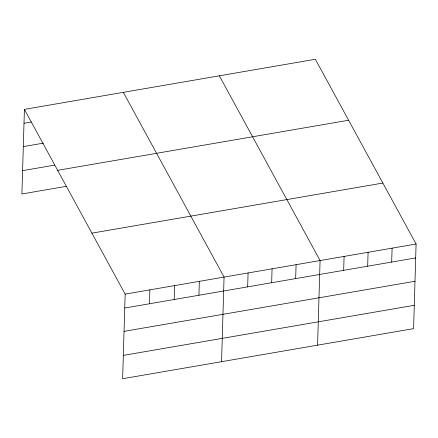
<?xml version="1.0" encoding="UTF-8"?>
<svg xmlns="http://www.w3.org/2000/svg" width="438" height="438" viewBox="0 0 438 438"><rect width="100%" height="100%" fill="white"/><g stroke="black" fill="none" stroke-linecap="round" stroke-linejoin="round"><path stroke-width="0.66" d="M24.413 109.369L125.148 294.117L122.635 378.722L413.587 328.631L416.1 244.026L315.365 59.278L24.413 109.369L21.9 193.974L66.685 186.265M149.468 303.769L149.878 289.857M174.198 299.51L174.609 285.598M198.929 295.25L199.339 281.344M221.562 361.689L224.07 277.084L123.335 92.336M247.662 286.863L248.078 272.951M271.664 282.729L272.08 268.817M295.672 278.595L296.083 264.689M317.572 345.16L320.085 260.555L219.35 75.807M343.677 270.334L344.087 256.422M367.679 266.2L368.095 252.288M391.681 262.066L392.098 248.16M23.997 123.281L31.35 122.01M23.307 146.61L43.357 143.155M22.59 170.645L54.673 165.121M57.652 170.333L348.604 120.242M91.903 233.147L382.856 183.057M125.148 294.117L416.1 244.026M124.737 308.024L415.689 257.933M124.042 331.358L414.994 281.267M123.33 355.393L414.282 305.302"/></g></svg>
